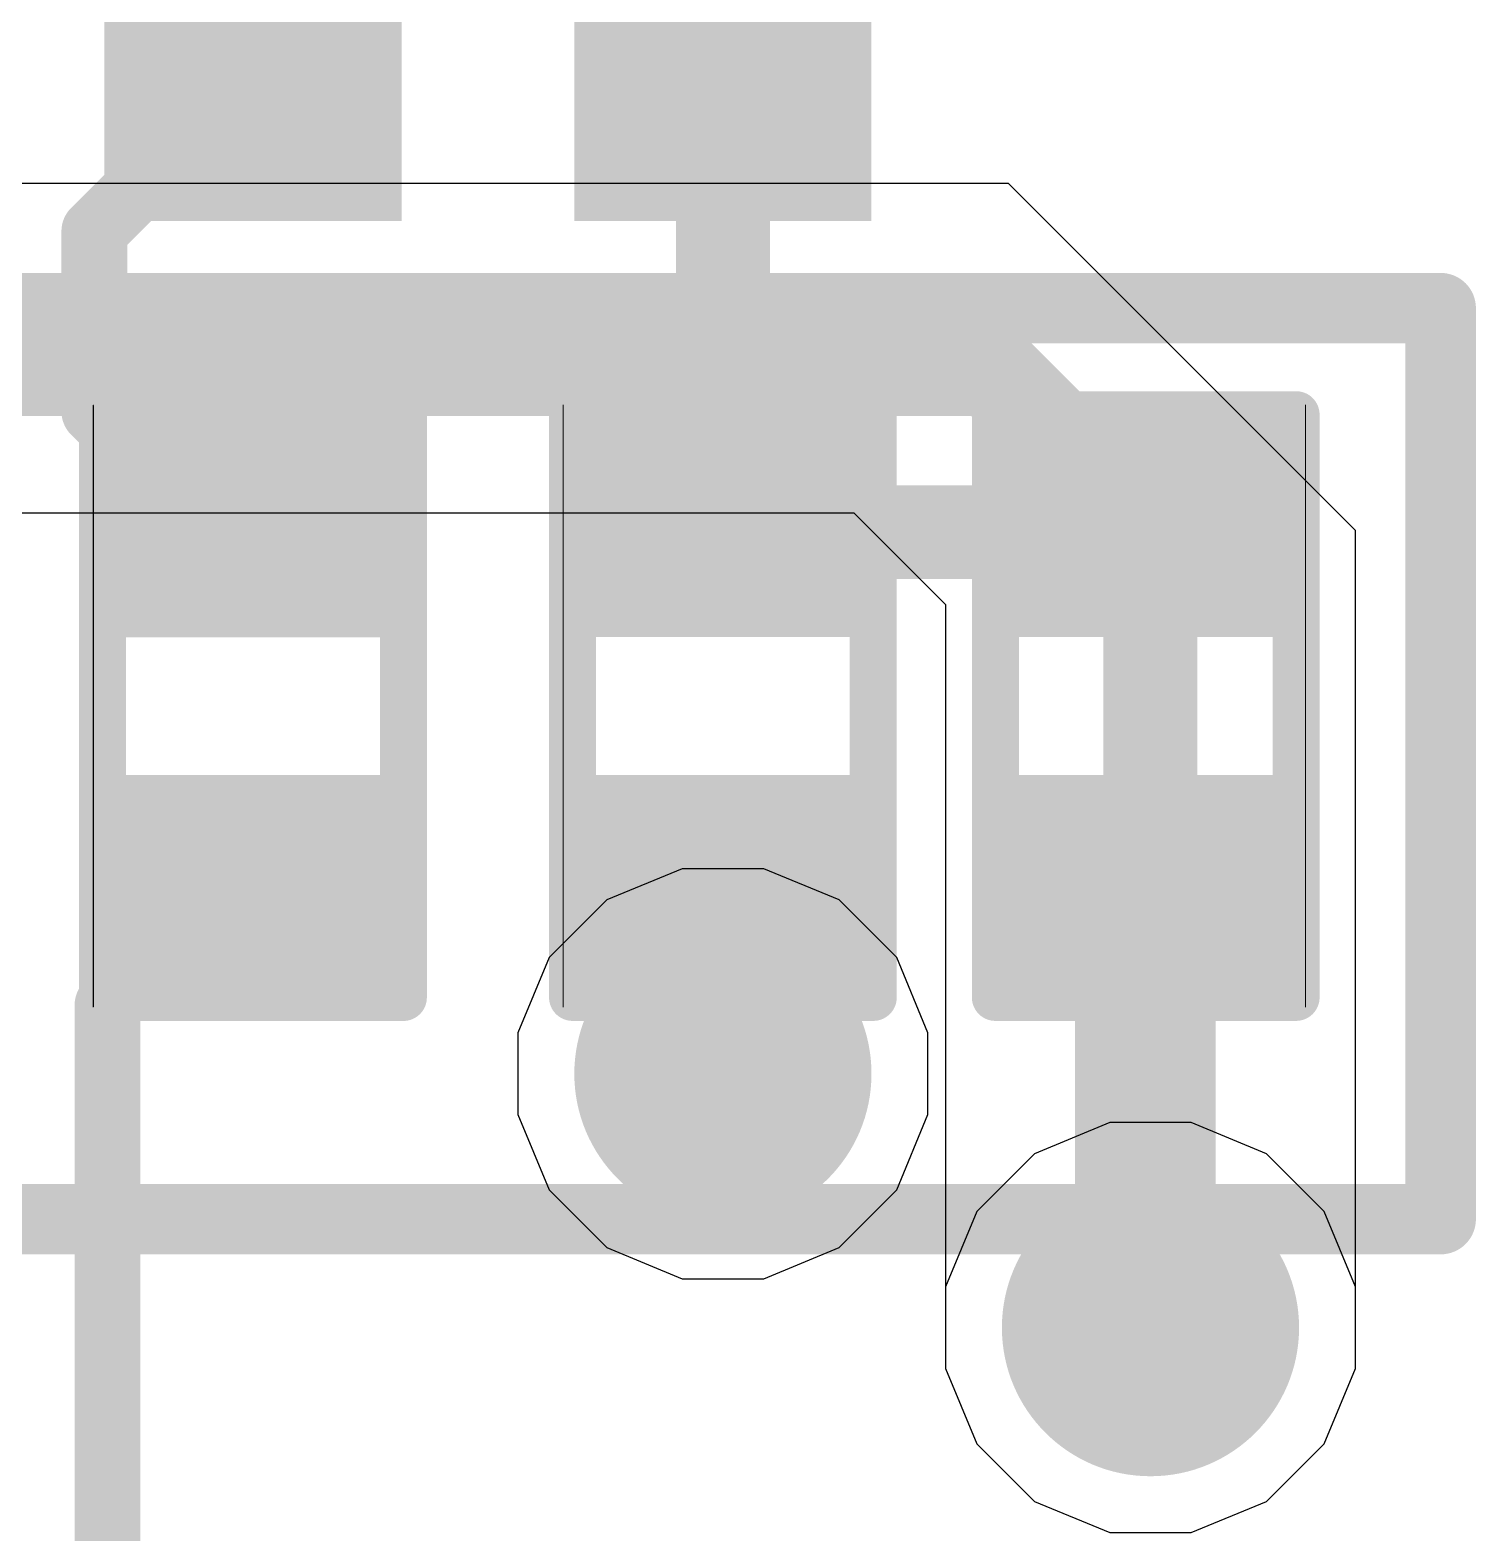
# Model space of a CAD drawing. Header units: inches. Extents: x -4 to 5258, y -4 to 5281.
# Drawn here: x 119.487 to 123.395, y 26.791 to 30.852 of the extents above; entities that cross this region are included whole.
import ezdxf

# ---------------------------------------------------------------- set-up
doc = ezdxf.new("R2010")
doc.units = ezdxf.units.IN
for name, color, linetype in [('Bottom Layer', 5, 'Continuous'), ('Bottom Solder', 6, 'Continuous'), ('Drill Drawing', 1, 'Continuous'), ('Layer 1', 16, 'Continuous'), ('Layer 2', 76, 'Continuous'), ('Top Layer', 1, 'Continuous'), ('Top Overlay', 2, 'Continuous'), ('Top Paste', 8, 'Continuous'), ('Top Solder', 216, 'Continuous'), ('Via Holes', 16, 'Continuous')]:
    doc.layers.add(name, color=color, linetype=linetype)

# ---------------------------------------------------------------- blocks, each defined once
blk = doc.blocks.new('SOIC_8_0_154___3_90___W______25')
at = {"layer": 'Top Layer'}
for points in [[(1.92499996, 1.6050006), (1.92499996, 2.2049994), (3.474999399999999, 2.2049994), (3.474999399999999, 1.6050006)], [(1.92499996, 0.3350031399999998), (1.92499996, 0.9350019399999998), (3.474999399999999, 0.9350019400000001), (3.474999399999999, 0.3350031400000001)]]:
    blk.add_hatch(color=1, dxfattribs=at).paths.add_polyline_path(points)
at = {"layer": 'Top Paste'}
for points in [[(1.92499996, 1.6050006), (1.92499996, 2.2049994), (3.474999399999999, 2.2049994), (3.474999399999999, 1.6050006)], [(1.92499996, 0.3350031399999998), (1.92499996, 0.9350019399999998), (3.474999399999999, 0.9350019400000001), (3.474999399999999, 0.3350031400000001)]]:
    blk.add_hatch(color=8, dxfattribs=at).paths.add_polyline_path(points)
at = {"layer": 'Top Solder'}
for points in [[(1.82339996, 1.5034006), (1.82339996, 2.3065994), (3.5765994, 2.3065994), (3.5765994, 1.5034006)], [(1.82339996, 0.2334031399999998), (1.82339996, 1.03660194), (3.5765994, 1.03660194), (3.5765994, 0.2334031400000001)]]:
    blk.add_hatch(color=216, dxfattribs=at).paths.add_polyline_path(points)
blk = doc.blocks.new('R___0402_83')
at = {"layer": 'Top Layer'}
for points in [[(-0.6985, -0.3175), (-0.6985, 0.3174999999999999), (-0.2413000000000001, 0.3175), (-0.2412999999999999, -0.3174999999999999)], [(0.2413025400000001, -0.3175), (0.2413025399999999, 0.3174999999999999), (0.6985025399999999, 0.3175), (0.6985025399999999, -0.3174999999999999)]]:
    blk.add_hatch(color=1, dxfattribs=at).paths.add_polyline_path(points)
at = {"layer": 'Top Paste'}
for points in [[(-0.6985, -0.3175), (-0.6985, 0.3174999999999999), (-0.2413000000000001, 0.3175), (-0.2412999999999999, -0.3174999999999999)], [(0.2413025400000001, -0.3175), (0.2413025399999999, 0.3174999999999999), (0.6985025399999999, 0.3175), (0.6985025399999999, -0.3174999999999999)]]:
    blk.add_hatch(color=8, dxfattribs=at).paths.add_polyline_path(points)
at = {"layer": 'Top Solder'}
for points in [[(-0.75350116, -0.3725011600000001), (-0.75350116, 0.3725011599999999), (-0.18629884, 0.3725011600000001), (-0.1862988399999999, -0.3725011599999999)], [(0.1863013800000001, -0.3725011600000001), (0.1863013799999999, 0.3725011599999999), (0.7535037, 0.3725011600000001), (0.7535037, -0.3725011599999999)]]:
    blk.add_hatch(color=216, dxfattribs=at).paths.add_polyline_path(points)
at = {"layer": 'Top Overlay'}
for points in [[(-0.78739746, -0.4064, 0.127, 0.127, 0), (-0.78740254, 0.40640254, 0.127, 0.127, 0)], [(0.7874, 0.4064, 0.127, 0.127, 0), (-0.78740254, 0.40640254, 0.127, 0.127, 0)], [(0.7874, -0.4064, 0.127, 0.127, 0), (0.7874, 0.4064, 0.127, 0.127, 0)], [(0.7874, -0.4064, 0.127, 0.127, 0), (-0.78739746, -0.4064, 0.127, 0.127, 0)], [(0.8128, -0.4318, 0.0032258, 0.0032258, 0), (-0.8127974599999999, -0.4318, 0.0032258, 0.0032258, 0)]]:
    blk.add_lwpolyline(points, format="xyseb", dxfattribs=at)
for points in [[(-0.8191525399999998, 0.40640254, 0.0635, 0.0635, 1), (-0.75565254, 0.40640254, 0.0635, 0.0635, 1)], [(-0.8191525399999998, 0.40640254, 0.0635, 0.0635, 1), (-0.75565254, 0.40640254, 0.0635, 0.0635, 1)], [(0.7556499999999999, 0.4064, 0.0635, 0.0635, 1), (0.8191499999999999, 0.4064, 0.0635, 0.0635, 1)], [(0.7556499999999999, 0.4064, 0.0635, 0.0635, 1), (0.8191499999999999, 0.4064, 0.0635, 0.0635, 1)], [(-0.8191474599999999, -0.4064, 0.0635, 0.0635, 1), (-0.7556474599999999, -0.4064, 0.0635, 0.0635, 1)], [(-0.8191474599999999, -0.4064, 0.0635, 0.0635, 1), (-0.7556474599999999, -0.4064, 0.0635, 0.0635, 1)], [(0.7556499999999999, -0.4064, 0.0635, 0.0635, 1), (0.8191499999999999, -0.4064, 0.0635, 0.0635, 1)], [(0.7556499999999999, -0.4064, 0.0635, 0.0635, 1), (0.8191499999999999, -0.4064, 0.0635, 0.0635, 1)], [(-0.8136026399999999, -0.4318, 0.0016129, 0.0016129, 1), (-0.81199228, -0.4318, 0.0016129, 0.0016129, 1)], [(0.8119948199999999, -0.4318, 0.0016129, 0.0016129, 1), (0.81360518, -0.4318, 0.0016129, 0.0016129, 1)]]:
    blk.add_lwpolyline(points, format="xyseb", close=True, dxfattribs=at)
blk = doc.blocks.new('R___0402_85')
at = {"layer": 'Top Layer'}
for points in [[(-0.6985, -0.3175), (-0.6985, 0.3175), (-0.2412999999999999, 0.3175), (-0.2413, -0.3175)], [(0.24130254, -0.31750254), (0.24130254, 0.31749746), (0.6985025399999999, 0.31749746), (0.6985025399999999, -0.31750254)]]:
    blk.add_hatch(color=1, dxfattribs=at).paths.add_polyline_path(points)
at = {"layer": 'Top Paste'}
for points in [[(-0.6985, -0.3175), (-0.6985, 0.3175), (-0.2412999999999999, 0.3175), (-0.2413, -0.3175)], [(0.24130254, -0.31750254), (0.24130254, 0.31749746), (0.6985025399999999, 0.31749746), (0.6985025399999999, -0.31750254)]]:
    blk.add_hatch(color=8, dxfattribs=at).paths.add_polyline_path(points)
at = {"layer": 'Top Solder'}
for points in [[(-0.75350116, -0.37250116), (-0.75350116, 0.37250116), (-0.1862988399999999, 0.37250116), (-0.18629884, -0.37250116)], [(0.18630138, -0.3725037), (0.18630138, 0.3724986199999999), (0.7535037, 0.3724986199999999), (0.7535037, -0.3725037)]]:
    blk.add_hatch(color=216, dxfattribs=at).paths.add_polyline_path(points)
at = {"layer": 'Top Overlay'}
for points in [[(-0.7874, 0.4064, 0.127, 0.127, 0), (0.7874, 0.4064, 0.127, 0.127, 0)], [(-0.7874, 0.4064, 0.127, 0.127, 0), (-0.7874, -0.4064, 0.127, 0.127, 0)], [(0.7874, 0.4064, 0.127, 0.127, 0), (0.7874, -0.4064, 0.127, 0.127, 0)], [(-0.7874, -0.4064, 0.127, 0.127, 0), (0.7874, -0.4064, 0.127, 0.127, 0)], [(-0.8128, -0.4318, 0.0032258, 0.0032258, 0), (0.8128, -0.4318, 0.0032258, 0.0032258, 0)]]:
    blk.add_lwpolyline(points, format="xyseb", dxfattribs=at)
for points in [[(-0.8191499999999999, 0.4064, 0.0635, 0.0635, 1), (-0.7556499999999999, 0.4064, 0.0635, 0.0635, 1)], [(-0.8191499999999999, 0.4064, 0.0635, 0.0635, 1), (-0.7556499999999999, 0.4064, 0.0635, 0.0635, 1)], [(0.7556499999999999, 0.4064, 0.0635, 0.0635, 1), (0.8191499999999999, 0.4064, 0.0635, 0.0635, 1)], [(0.7556499999999999, 0.4064, 0.0635, 0.0635, 1), (0.8191499999999999, 0.4064, 0.0635, 0.0635, 1)], [(-0.8191499999999999, -0.4064, 0.0635, 0.0635, 1), (-0.7556499999999999, -0.4064, 0.0635, 0.0635, 1)], [(-0.8191499999999999, -0.4064, 0.0635, 0.0635, 1), (-0.7556499999999999, -0.4064, 0.0635, 0.0635, 1)], [(0.7556499999999999, -0.4064, 0.0635, 0.0635, 1), (0.8191499999999999, -0.4064, 0.0635, 0.0635, 1)], [(0.7556499999999999, -0.4064, 0.0635, 0.0635, 1), (0.8191499999999999, -0.4064, 0.0635, 0.0635, 1)], [(-0.81360518, -0.4318, 0.0016129, 0.0016129, 1), (-0.8119948199999999, -0.4318, 0.0016129, 0.0016129, 1)], [(0.8119948199999999, -0.4318, 0.0016129, 0.0016129, 1), (0.81360518, -0.4318, 0.0016129, 0.0016129, 1)]]:
    blk.add_lwpolyline(points, format="xyseb", close=True, dxfattribs=at)
blk = doc.blocks.new('R___0402_86')
at = {"layer": 'Top Layer'}
for points in [[(-0.6985025399999999, -0.31749746), (-0.6985025399999999, 0.3175025399999999), (-0.2413025400000001, 0.3175025400000001), (-0.2413025399999999, -0.31749746)], [(0.2413000000000001, -0.3175), (0.2412999999999999, 0.3174999999999999), (0.6985, 0.3175), (0.6985, -0.3174999999999999)]]:
    blk.add_hatch(color=1, dxfattribs=at).paths.add_polyline_path(points)
at = {"layer": 'Top Paste'}
for points in [[(-0.6985025399999999, -0.31749746), (-0.6985025399999999, 0.3175025399999999), (-0.2413025400000001, 0.3175025400000001), (-0.2413025399999999, -0.31749746)], [(0.2413000000000001, -0.3175), (0.2412999999999999, 0.3174999999999999), (0.6985, 0.3175), (0.6985, -0.3174999999999999)]]:
    blk.add_hatch(color=8, dxfattribs=at).paths.add_polyline_path(points)
at = {"layer": 'Top Solder'}
for points in [[(-0.7535037, -0.3724986200000001), (-0.7535037, 0.3725036999999999), (-0.1863013800000001, 0.3725037), (-0.1863013799999999, -0.3724986199999999)], [(0.18629884, -0.3725011600000001), (0.1862988399999999, 0.3725011599999999), (0.75350116, 0.3725011600000001), (0.75350116, -0.3725011599999999)]]:
    blk.add_hatch(color=216, dxfattribs=at).paths.add_polyline_path(points)
at = {"layer": 'Top Overlay'}
for points in [[(0.7874, 0.4064, 0.127, 0.127, 0), (-0.7874, 0.4064, 0.127, 0.127, 0)], [(-0.7874, -0.4064, 0.127, 0.127, 0), (-0.7874, 0.4064, 0.127, 0.127, 0)], [(0.7874, -0.4064, 0.127, 0.127, 0), (0.7874, 0.4064, 0.127, 0.127, 0)], [(0.7874, -0.4064, 0.127, 0.127, 0), (-0.7874, -0.4064, 0.127, 0.127, 0)], [(0.8128, -0.4318, 0.0032258, 0.0032258, 0), (-0.8128, -0.4318, 0.0032258, 0.0032258, 0)]]:
    blk.add_lwpolyline(points, format="xyseb", dxfattribs=at)
for points in [[(-0.8191499999999999, 0.4064, 0.0635, 0.0635, 1), (-0.7556499999999999, 0.4064, 0.0635, 0.0635, 1)], [(-0.8191499999999999, 0.4064, 0.0635, 0.0635, 1), (-0.7556499999999999, 0.4064, 0.0635, 0.0635, 1)], [(0.7556499999999999, 0.4064, 0.0635, 0.0635, 1), (0.8191499999999999, 0.4064, 0.0635, 0.0635, 1)], [(0.7556499999999999, 0.4064, 0.0635, 0.0635, 1), (0.8191499999999999, 0.4064, 0.0635, 0.0635, 1)], [(-0.8191499999999999, -0.4064, 0.0635, 0.0635, 1), (-0.7556499999999999, -0.4064, 0.0635, 0.0635, 1)], [(-0.8191499999999999, -0.4064, 0.0635, 0.0635, 1), (-0.7556499999999999, -0.4064, 0.0635, 0.0635, 1)], [(0.7556499999999999, -0.4064, 0.0635, 0.0635, 1), (0.8191499999999999, -0.4064, 0.0635, 0.0635, 1)], [(0.7556499999999999, -0.4064, 0.0635, 0.0635, 1), (0.8191499999999999, -0.4064, 0.0635, 0.0635, 1)], [(-0.81360518, -0.4318, 0.0016129, 0.0016129, 1), (-0.8119948199999999, -0.4318, 0.0016129, 0.0016129, 1)], [(0.8119948199999999, -0.4318, 0.0016129, 0.0016129, 1), (0.81360518, -0.4318, 0.0016129, 0.0016129, 1)]]:
    blk.add_lwpolyline(points, format="xyseb", close=True, dxfattribs=at)

msp = doc.modelspace()

# ---------------------------------------------------------------- hatches: boundary and pattern name
at = {"layer": 'Bottom Layer'}
h = msp.add_hatch(color=5, dxfattribs=at)
edge = h.paths.add_edge_path()
edge.add_arc((121.35991984, 28.0317448), 0.2999994, 0, 360)
h = msp.add_hatch(color=5, dxfattribs=at)
edge = h.paths.add_edge_path()
edge.add_arc((122.51557158, 27.34554094), 0.2999994, 0, 360)
at = {"layer": 'Bottom Solder'}
h = msp.add_hatch(color=6, dxfattribs=at)
edge = h.paths.add_edge_path()
edge.add_arc((121.35991984, 28.0317448), 0.4015993999999999, 0, 360)
h = msp.add_hatch(color=6, dxfattribs=at)
edge = h.paths.add_edge_path()
edge.add_arc((122.51557158, 27.34554094), 0.4015993999999999, 0, 360)
at = {"layer": 'Layer 1'}
h = msp.add_hatch(color=16, dxfattribs=at)
edge = h.paths.add_edge_path()
edge.add_arc((121.35991984, 28.0317448), 0.2999994, 0, 360)
h = msp.add_hatch(color=16, dxfattribs=at)
edge = h.paths.add_edge_path()
edge.add_arc((122.51557158, 27.34554094), 0.2999994, 0, 360)
at = {"layer": 'Layer 2'}
h = msp.add_hatch(color=76, dxfattribs=at)
edge = h.paths.add_edge_path()
edge.add_arc((121.35991984, 28.0317448), 0.2999994, 0, 360)
h = msp.add_hatch(color=76, dxfattribs=at)
edge = h.paths.add_edge_path()
edge.add_arc((122.51557158, 27.34554094), 0.2999994, 0, 360)
at = {"layer": 'Top Layer'}
msp.add_hatch(color=1, dxfattribs=at).paths.add_polyline_path([(121.66062536, 28.55659262), (121.05850312, 28.55659262), (121.05850312, 28.03174734), (121.66062536, 28.03174734)])
h = msp.add_hatch(color=1, dxfattribs=at)
edge = h.paths.add_edge_path()
edge.add_arc((121.35991984, 28.0317448), 0.2999994, 0, 360)
h = msp.add_hatch(color=1, dxfattribs=at)
edge = h.paths.add_edge_path()
edge.add_arc((122.51557158, 27.34554094), 0.2999994, 0, 360)
at = {"layer": 'Top Solder'}
h = msp.add_hatch(color=216, dxfattribs=at)
edge = h.paths.add_edge_path()
edge.add_arc((121.35991984, 28.0317448), 0.4015993999999999, 0, 360)
h = msp.add_hatch(color=216, dxfattribs=at)
edge = h.paths.add_edge_path()
edge.add_arc((122.51557158, 27.34554094), 0.4015993999999999, 0, 360)
at = {"layer": 'Via Holes'}
h = msp.add_hatch(color=7, dxfattribs=at)
edge = h.paths.add_edge_path()
edge.add_arc((121.35991984, 28.0317448), 0.1499997, 0, 360)
h = msp.add_hatch(color=7, dxfattribs=at)
edge = h.paths.add_edge_path()
edge.add_arc((122.51557158, 27.34554094), 0.1499997, 0, 360)

# ---------------------------------------------------------------- linework, layer by layer
at = {"layer": 'Bottom Layer'}
for p, q in [((121.24972194, 28.5857442), (121.04610538, 28.5014035)), ((121.47011774, 28.5857442), (121.24972194, 28.5857442)), ((121.6737343, 28.5014035), (121.47011774, 28.5857442)), ((121.04610538, 28.5014035), (120.89026114, 28.34555926)), ((121.82957854, 28.34555926), (121.6737343, 28.5014035)), ((120.89026114, 28.34555926), (120.80592044, 28.1419427)), ((121.91391924, 28.1419427), (121.82957854, 28.34555926)), ((120.80592044, 28.1419427), (120.80592044, 27.9215469)), ((121.91391924, 27.9215469), (121.91391924, 28.1419427)), ((120.80592044, 27.9215469), (120.89026114, 27.71793034)), ((121.82957854, 27.71793034), (121.91391924, 27.9215469)), ((122.40537368, 27.89954034), (122.20175712, 27.81519964)), ((122.62576948, 27.89954034), (122.40537368, 27.89954034)), ((122.82938604, 27.81519964), (122.62576948, 27.89954034)), ((122.20175712, 27.81519964), (122.04591288, 27.6593554)), ((122.98523028, 27.6593554), (122.82938604, 27.81519964)), ((120.89026114, 27.71793034), (121.04610538, 27.5620861)), ((121.6737343, 27.5620861), (121.82957854, 27.71793034)), ((122.04591288, 27.6593554), (121.96157218, 27.45573884)), ((123.06957098, 27.45573884), (122.98523028, 27.6593554)), ((121.04610538, 27.5620861), (121.24972194, 27.4777454)), ((121.47011774, 27.4777454), (121.6737343, 27.5620861)), ((121.24972194, 27.4777454), (121.47011774, 27.4777454)), ((121.96157218, 27.45573884), (121.96157218, 27.23534304)), ((123.06957098, 27.23534304), (123.06957098, 27.45573884)), ((121.96157218, 27.23534304), (122.04591288, 27.03172648)), ((122.98523028, 27.03172648), (123.06957098, 27.23534304)), ((122.04591288, 27.03172648), (122.20175712, 26.87588224)), ((122.82938604, 26.87588224), (122.98523028, 27.03172648)), ((122.20175712, 26.87588224), (122.40537368, 26.79154154)), ((122.62576948, 26.79154154), (122.82938604, 26.87588224)), ((122.40537368, 26.79154154), (122.62576948, 26.79154154))]:
    msp.add_line(p, q, dxfattribs=at)
at = {"layer": 'Drill Drawing'}
for points in [[(121.23291984, 28.1587448, 0.0508, 0.0508, 0), (121.23291984, 28.2857448, 0.0508, 0.0508, 0)], [(121.23291984, 28.2857448, 0.0508, 0.0508, 0), (121.48691984, 28.2857448, 0.0508, 0.0508, 0)], [(121.48691984, 28.1587448, 0.0508, 0.0508, 0), (121.48691984, 28.2857448, 0.0508, 0.0508, 0)], [(121.28371984, 28.10794479999999, 0.0508, 0.0508, 0), (121.28371984, 28.1841448, 0.0508, 0.0508, 0)], [(121.28371984, 28.1841448, 0.0508, 0.0508, 0), (121.43611984, 28.1841448, 0.0508, 0.0508, 0)], [(121.43611984, 28.10794479999999, 0.0508, 0.0508, 0), (121.43611984, 28.1841448, 0.0508, 0.0508, 0)], [(121.10591984, 27.9047448, 0.0508, 0.0508, 0), (121.10591984, 28.1587448, 0.0508, 0.0508, 0)], [(121.10591984, 28.1587448, 0.0508, 0.0508, 0), (121.23291984, 28.1587448, 0.0508, 0.0508, 0)], [(121.48691984, 28.1587448, 0.0508, 0.0508, 0), (121.61391984, 28.1587448, 0.0508, 0.0508, 0)], [(121.61391984, 27.9047448, 0.0508, 0.0508, 0), (121.61391984, 28.1587448, 0.0508, 0.0508, 0)], [(121.20751984, 27.95554479999999, 0.0508, 0.0508, 0), (121.20751984, 28.10794479999999, 0.0508, 0.0508, 0)], [(121.20751984, 28.10794479999999, 0.0508, 0.0508, 0), (121.28371984, 28.10794479999999, 0.0508, 0.0508, 0)], [(121.43611984, 28.10794479999999, 0.0508, 0.0508, 0), (121.51231984, 28.10794479999999, 0.0508, 0.0508, 0)], [(121.51231984, 27.95554479999999, 0.0508, 0.0508, 0), (121.51231984, 28.10794479999999, 0.0508, 0.0508, 0)], [(121.20751984, 27.95554479999999, 0.0508, 0.0508, 0), (121.28371984, 27.95554479999999, 0.0508, 0.0508, 0)], [(121.28371984, 27.8793448, 0.0508, 0.0508, 0), (121.28371984, 27.95554479999999, 0.0508, 0.0508, 0)], [(121.43611984, 27.95554479999999, 0.0508, 0.0508, 0), (121.51231984, 27.95554479999999, 0.0508, 0.0508, 0)], [(121.43611984, 27.8793448, 0.0508, 0.0508, 0), (121.43611984, 27.95554479999999, 0.0508, 0.0508, 0)], [(121.10591984, 27.9047448, 0.0508, 0.0508, 0), (121.23291984, 27.9047448, 0.0508, 0.0508, 0)], [(121.23291984, 27.7777448, 0.0508, 0.0508, 0), (121.23291984, 27.9047448, 0.0508, 0.0508, 0)], [(121.28371984, 27.8793448, 0.0508, 0.0508, 0), (121.43611984, 27.8793448, 0.0508, 0.0508, 0)], [(121.48691984, 27.9047448, 0.0508, 0.0508, 0), (121.61391984, 27.9047448, 0.0508, 0.0508, 0)], [(121.48691984, 27.7777448, 0.0508, 0.0508, 0), (121.48691984, 27.9047448, 0.0508, 0.0508, 0)], [(121.23291984, 27.7777448, 0.0508, 0.0508, 0), (121.48691984, 27.7777448, 0.0508, 0.0508, 0)], [(122.38857158, 27.47254094, 0.0508, 0.0508, 0), (122.38857158, 27.59954094, 0.0508, 0.0508, 0)], [(122.38857158, 27.59954094, 0.0508, 0.0508, 0), (122.64257158, 27.59954094, 0.0508, 0.0508, 0)], [(122.64257158, 27.47254094, 0.0508, 0.0508, 0), (122.64257158, 27.59954094, 0.0508, 0.0508, 0)], [(122.26157158, 27.21854094, 0.0508, 0.0508, 0), (122.26157158, 27.47254094, 0.0508, 0.0508, 0)], [(122.26157158, 27.47254094, 0.0508, 0.0508, 0), (122.38857158, 27.47254094, 0.0508, 0.0508, 0)], [(122.43937158, 27.42174094, 0.0508, 0.0508, 0), (122.43937158, 27.49794094, 0.0508, 0.0508, 0)], [(122.43937158, 27.49794094, 0.0508, 0.0508, 0), (122.59177158, 27.49794094, 0.0508, 0.0508, 0)], [(122.59177158, 27.42174094, 0.0508, 0.0508, 0), (122.59177158, 27.49794094, 0.0508, 0.0508, 0)], [(122.64257158, 27.47254094, 0.0508, 0.0508, 0), (122.76957158, 27.47254094, 0.0508, 0.0508, 0)], [(122.76957158, 27.21854094, 0.0508, 0.0508, 0), (122.76957158, 27.47254094, 0.0508, 0.0508, 0)], [(122.36317158, 27.26934094, 0.0508, 0.0508, 0), (122.36317158, 27.42174094, 0.0508, 0.0508, 0)], [(122.36317158, 27.42174094, 0.0508, 0.0508, 0), (122.43937158, 27.42174094, 0.0508, 0.0508, 0)], [(122.59177158, 27.42174094, 0.0508, 0.0508, 0), (122.66797158, 27.42174094, 0.0508, 0.0508, 0)], [(122.66797158, 27.26934094, 0.0508, 0.0508, 0), (122.66797158, 27.42174094, 0.0508, 0.0508, 0)], [(122.36317158, 27.26934094, 0.0508, 0.0508, 0), (122.43937158, 27.26934094, 0.0508, 0.0508, 0)], [(122.43937158, 27.19314094, 0.0508, 0.0508, 0), (122.43937158, 27.26934094, 0.0508, 0.0508, 0)], [(122.59177158, 27.26934094, 0.0508, 0.0508, 0), (122.66797158, 27.26934094, 0.0508, 0.0508, 0)], [(122.59177158, 27.19314094, 0.0508, 0.0508, 0), (122.59177158, 27.26934094, 0.0508, 0.0508, 0)], [(122.26157158, 27.21854094, 0.0508, 0.0508, 0), (122.38857158, 27.21854094, 0.0508, 0.0508, 0)], [(122.38857158, 27.09154094, 0.0508, 0.0508, 0), (122.38857158, 27.21854094, 0.0508, 0.0508, 0)], [(122.43937158, 27.19314094, 0.0508, 0.0508, 0), (122.59177158, 27.19314094, 0.0508, 0.0508, 0)], [(122.64257158, 27.21854094, 0.0508, 0.0508, 0), (122.76957158, 27.21854094, 0.0508, 0.0508, 0)], [(122.64257158, 27.09154094, 0.0508, 0.0508, 0), (122.64257158, 27.21854094, 0.0508, 0.0508, 0)], [(122.38857158, 27.09154094, 0.0508, 0.0508, 0), (122.64257158, 27.09154094, 0.0508, 0.0508, 0)]]:
    msp.add_lwpolyline(points, format="xyseb", dxfattribs=at)
for points in [[(121.22021984, 28.2857448, 0.0254, 0.0254, 1), (121.24561984, 28.2857448, 0.0254, 0.0254, 1)], [(121.22021984, 28.2857448, 0.0254, 0.0254, 1), (121.24561984, 28.2857448, 0.0254, 0.0254, 1)], [(121.47421984, 28.2857448, 0.0254, 0.0254, 1), (121.49961984, 28.2857448, 0.0254, 0.0254, 1)], [(121.47421984, 28.2857448, 0.0254, 0.0254, 1), (121.49961984, 28.2857448, 0.0254, 0.0254, 1)], [(121.27101984, 28.1841448, 0.0254, 0.0254, 1), (121.29641984, 28.1841448, 0.0254, 0.0254, 1)], [(121.27101984, 28.1841448, 0.0254, 0.0254, 1), (121.29641984, 28.1841448, 0.0254, 0.0254, 1)], [(121.42341984, 28.1841448, 0.0254, 0.0254, 1), (121.44881984, 28.1841448, 0.0254, 0.0254, 1)], [(121.42341984, 28.1841448, 0.0254, 0.0254, 1), (121.44881984, 28.1841448, 0.0254, 0.0254, 1)], [(121.09321984, 28.1587448, 0.0254, 0.0254, 1), (121.11861984, 28.1587448, 0.0254, 0.0254, 1)], [(121.09321984, 28.1587448, 0.0254, 0.0254, 1), (121.11861984, 28.1587448, 0.0254, 0.0254, 1)], [(121.22021984, 28.1587448, 0.0254, 0.0254, 1), (121.24561984, 28.1587448, 0.0254, 0.0254, 1)], [(121.22021984, 28.1587448, 0.0254, 0.0254, 1), (121.24561984, 28.1587448, 0.0254, 0.0254, 1)], [(121.47421984, 28.1587448, 0.0254, 0.0254, 1), (121.49961984, 28.1587448, 0.0254, 0.0254, 1)], [(121.47421984, 28.1587448, 0.0254, 0.0254, 1), (121.49961984, 28.1587448, 0.0254, 0.0254, 1)], [(121.60121984, 28.1587448, 0.0254, 0.0254, 1), (121.62661984, 28.1587448, 0.0254, 0.0254, 1)], [(121.60121984, 28.1587448, 0.0254, 0.0254, 1), (121.62661984, 28.1587448, 0.0254, 0.0254, 1)], [(121.19481984, 28.10794479999999, 0.0254, 0.0254, 1), (121.22021984, 28.10794479999999, 0.0254, 0.0254, 1)], [(121.19481984, 28.10794479999999, 0.0254, 0.0254, 1), (121.22021984, 28.10794479999999, 0.0254, 0.0254, 1)], [(121.27101984, 28.10794479999999, 0.0254, 0.0254, 1), (121.29641984, 28.10794479999999, 0.0254, 0.0254, 1)], [(121.27101984, 28.10794479999999, 0.0254, 0.0254, 1), (121.29641984, 28.10794479999999, 0.0254, 0.0254, 1)], [(121.42341984, 28.10794479999999, 0.0254, 0.0254, 1), (121.44881984, 28.10794479999999, 0.0254, 0.0254, 1)], [(121.42341984, 28.10794479999999, 0.0254, 0.0254, 1), (121.44881984, 28.10794479999999, 0.0254, 0.0254, 1)], [(121.49961984, 28.10794479999999, 0.0254, 0.0254, 1), (121.52501984, 28.10794479999999, 0.0254, 0.0254, 1)], [(121.49961984, 28.10794479999999, 0.0254, 0.0254, 1), (121.52501984, 28.10794479999999, 0.0254, 0.0254, 1)], [(121.19481984, 27.95554479999999, 0.0254, 0.0254, 1), (121.22021984, 27.95554479999999, 0.0254, 0.0254, 1)], [(121.19481984, 27.95554479999999, 0.0254, 0.0254, 1), (121.22021984, 27.95554479999999, 0.0254, 0.0254, 1)], [(121.27101984, 27.95554479999999, 0.0254, 0.0254, 1), (121.29641984, 27.95554479999999, 0.0254, 0.0254, 1)], [(121.27101984, 27.95554479999999, 0.0254, 0.0254, 1), (121.29641984, 27.95554479999999, 0.0254, 0.0254, 1)], [(121.42341984, 27.95554479999999, 0.0254, 0.0254, 1), (121.44881984, 27.95554479999999, 0.0254, 0.0254, 1)], [(121.42341984, 27.95554479999999, 0.0254, 0.0254, 1), (121.44881984, 27.95554479999999, 0.0254, 0.0254, 1)], [(121.49961984, 27.95554479999999, 0.0254, 0.0254, 1), (121.52501984, 27.95554479999999, 0.0254, 0.0254, 1)], [(121.49961984, 27.95554479999999, 0.0254, 0.0254, 1), (121.52501984, 27.95554479999999, 0.0254, 0.0254, 1)], [(121.09321984, 27.9047448, 0.0254, 0.0254, 1), (121.11861984, 27.9047448, 0.0254, 0.0254, 1)], [(121.09321984, 27.9047448, 0.0254, 0.0254, 1), (121.11861984, 27.9047448, 0.0254, 0.0254, 1)], [(121.22021984, 27.9047448, 0.0254, 0.0254, 1), (121.24561984, 27.9047448, 0.0254, 0.0254, 1)], [(121.22021984, 27.9047448, 0.0254, 0.0254, 1), (121.24561984, 27.9047448, 0.0254, 0.0254, 1)], [(121.27101984, 27.8793448, 0.0254, 0.0254, 1), (121.29641984, 27.8793448, 0.0254, 0.0254, 1)], [(121.27101984, 27.8793448, 0.0254, 0.0254, 1), (121.29641984, 27.8793448, 0.0254, 0.0254, 1)], [(121.42341984, 27.8793448, 0.0254, 0.0254, 1), (121.44881984, 27.8793448, 0.0254, 0.0254, 1)], [(121.42341984, 27.8793448, 0.0254, 0.0254, 1), (121.44881984, 27.8793448, 0.0254, 0.0254, 1)], [(121.47421984, 27.9047448, 0.0254, 0.0254, 1), (121.49961984, 27.9047448, 0.0254, 0.0254, 1)], [(121.47421984, 27.9047448, 0.0254, 0.0254, 1), (121.49961984, 27.9047448, 0.0254, 0.0254, 1)], [(121.60121984, 27.9047448, 0.0254, 0.0254, 1), (121.62661984, 27.9047448, 0.0254, 0.0254, 1)], [(121.60121984, 27.9047448, 0.0254, 0.0254, 1), (121.62661984, 27.9047448, 0.0254, 0.0254, 1)], [(121.22021984, 27.7777448, 0.0254, 0.0254, 1), (121.24561984, 27.7777448, 0.0254, 0.0254, 1)], [(121.22021984, 27.7777448, 0.0254, 0.0254, 1), (121.24561984, 27.7777448, 0.0254, 0.0254, 1)], [(121.47421984, 27.7777448, 0.0254, 0.0254, 1), (121.49961984, 27.7777448, 0.0254, 0.0254, 1)], [(121.47421984, 27.7777448, 0.0254, 0.0254, 1), (121.49961984, 27.7777448, 0.0254, 0.0254, 1)], [(122.37587158, 27.59954094, 0.0254, 0.0254, 1), (122.40127158, 27.59954094, 0.0254, 0.0254, 1)], [(122.37587158, 27.59954094, 0.0254, 0.0254, 1), (122.40127158, 27.59954094, 0.0254, 0.0254, 1)], [(122.62987158, 27.59954094, 0.0254, 0.0254, 1), (122.65527158, 27.59954094, 0.0254, 0.0254, 1)], [(122.62987158, 27.59954094, 0.0254, 0.0254, 1), (122.65527158, 27.59954094, 0.0254, 0.0254, 1)], [(122.24887158, 27.47254094, 0.0254, 0.0254, 1), (122.27427158, 27.47254094, 0.0254, 0.0254, 1)], [(122.24887158, 27.47254094, 0.0254, 0.0254, 1), (122.27427158, 27.47254094, 0.0254, 0.0254, 1)], [(122.37587158, 27.47254094, 0.0254, 0.0254, 1), (122.40127158, 27.47254094, 0.0254, 0.0254, 1)], [(122.37587158, 27.47254094, 0.0254, 0.0254, 1), (122.40127158, 27.47254094, 0.0254, 0.0254, 1)], [(122.42667158, 27.49794094, 0.0254, 0.0254, 1), (122.45207158, 27.49794094, 0.0254, 0.0254, 1)], [(122.42667158, 27.49794094, 0.0254, 0.0254, 1), (122.45207158, 27.49794094, 0.0254, 0.0254, 1)], [(122.57907158, 27.49794094, 0.0254, 0.0254, 1), (122.60447158, 27.49794094, 0.0254, 0.0254, 1)], [(122.57907158, 27.49794094, 0.0254, 0.0254, 1), (122.60447158, 27.49794094, 0.0254, 0.0254, 1)], [(122.62987158, 27.47254094, 0.0254, 0.0254, 1), (122.65527158, 27.47254094, 0.0254, 0.0254, 1)], [(122.62987158, 27.47254094, 0.0254, 0.0254, 1), (122.65527158, 27.47254094, 0.0254, 0.0254, 1)], [(122.75687158, 27.47254094, 0.0254, 0.0254, 1), (122.78227158, 27.47254094, 0.0254, 0.0254, 1)], [(122.75687158, 27.47254094, 0.0254, 0.0254, 1), (122.78227158, 27.47254094, 0.0254, 0.0254, 1)], [(122.35047158, 27.42174094, 0.0254, 0.0254, 1), (122.37587158, 27.42174094, 0.0254, 0.0254, 1)], [(122.35047158, 27.42174094, 0.0254, 0.0254, 1), (122.37587158, 27.42174094, 0.0254, 0.0254, 1)], [(122.42667158, 27.42174094, 0.0254, 0.0254, 1), (122.45207158, 27.42174094, 0.0254, 0.0254, 1)], [(122.42667158, 27.42174094, 0.0254, 0.0254, 1), (122.45207158, 27.42174094, 0.0254, 0.0254, 1)], [(122.57907158, 27.42174094, 0.0254, 0.0254, 1), (122.60447158, 27.42174094, 0.0254, 0.0254, 1)], [(122.57907158, 27.42174094, 0.0254, 0.0254, 1), (122.60447158, 27.42174094, 0.0254, 0.0254, 1)], [(122.65527158, 27.42174094, 0.0254, 0.0254, 1), (122.68067158, 27.42174094, 0.0254, 0.0254, 1)], [(122.65527158, 27.42174094, 0.0254, 0.0254, 1), (122.68067158, 27.42174094, 0.0254, 0.0254, 1)], [(122.35047158, 27.26934094, 0.0254, 0.0254, 1), (122.37587158, 27.26934094, 0.0254, 0.0254, 1)], [(122.35047158, 27.26934094, 0.0254, 0.0254, 1), (122.37587158, 27.26934094, 0.0254, 0.0254, 1)], [(122.42667158, 27.26934094, 0.0254, 0.0254, 1), (122.45207158, 27.26934094, 0.0254, 0.0254, 1)], [(122.42667158, 27.26934094, 0.0254, 0.0254, 1), (122.45207158, 27.26934094, 0.0254, 0.0254, 1)], [(122.57907158, 27.26934094, 0.0254, 0.0254, 1), (122.60447158, 27.26934094, 0.0254, 0.0254, 1)], [(122.57907158, 27.26934094, 0.0254, 0.0254, 1), (122.60447158, 27.26934094, 0.0254, 0.0254, 1)], [(122.65527158, 27.26934094, 0.0254, 0.0254, 1), (122.68067158, 27.26934094, 0.0254, 0.0254, 1)], [(122.65527158, 27.26934094, 0.0254, 0.0254, 1), (122.68067158, 27.26934094, 0.0254, 0.0254, 1)], [(122.24887158, 27.21854094, 0.0254, 0.0254, 1), (122.27427158, 27.21854094, 0.0254, 0.0254, 1)], [(122.24887158, 27.21854094, 0.0254, 0.0254, 1), (122.27427158, 27.21854094, 0.0254, 0.0254, 1)], [(122.37587158, 27.21854094, 0.0254, 0.0254, 1), (122.40127158, 27.21854094, 0.0254, 0.0254, 1)], [(122.37587158, 27.21854094, 0.0254, 0.0254, 1), (122.40127158, 27.21854094, 0.0254, 0.0254, 1)], [(122.42667158, 27.19314094, 0.0254, 0.0254, 1), (122.45207158, 27.19314094, 0.0254, 0.0254, 1)], [(122.42667158, 27.19314094, 0.0254, 0.0254, 1), (122.45207158, 27.19314094, 0.0254, 0.0254, 1)], [(122.57907158, 27.19314094, 0.0254, 0.0254, 1), (122.60447158, 27.19314094, 0.0254, 0.0254, 1)], [(122.57907158, 27.19314094, 0.0254, 0.0254, 1), (122.60447158, 27.19314094, 0.0254, 0.0254, 1)], [(122.62987158, 27.21854094, 0.0254, 0.0254, 1), (122.65527158, 27.21854094, 0.0254, 0.0254, 1)], [(122.62987158, 27.21854094, 0.0254, 0.0254, 1), (122.65527158, 27.21854094, 0.0254, 0.0254, 1)], [(122.75687158, 27.21854094, 0.0254, 0.0254, 1), (122.78227158, 27.21854094, 0.0254, 0.0254, 1)], [(122.75687158, 27.21854094, 0.0254, 0.0254, 1), (122.78227158, 27.21854094, 0.0254, 0.0254, 1)], [(122.37587158, 27.09154094, 0.0254, 0.0254, 1), (122.40127158, 27.09154094, 0.0254, 0.0254, 1)], [(122.37587158, 27.09154094, 0.0254, 0.0254, 1), (122.40127158, 27.09154094, 0.0254, 0.0254, 1)], [(122.62987158, 27.09154094, 0.0254, 0.0254, 1), (122.65527158, 27.09154094, 0.0254, 0.0254, 1)], [(122.62987158, 27.09154094, 0.0254, 0.0254, 1), (122.65527158, 27.09154094, 0.0254, 0.0254, 1)]]:
    msp.add_lwpolyline(points, format="xyseb", close=True, dxfattribs=at)
at = {"layer": 'Layer 1'}
for p, q in [((121.24972194, 28.5857442), (121.04610538, 28.5014035)), ((121.47011774, 28.5857442), (121.24972194, 28.5857442)), ((121.6737343, 28.5014035), (121.47011774, 28.5857442)), ((121.04610538, 28.5014035), (120.89026114, 28.34555926)), ((121.82957854, 28.34555926), (121.6737343, 28.5014035)), ((120.89026114, 28.34555926), (120.80592044, 28.1419427)), ((121.91391924, 28.1419427), (121.82957854, 28.34555926)), ((120.80592044, 28.1419427), (120.80592044, 27.9215469)), ((121.91391924, 27.9215469), (121.91391924, 28.1419427)), ((120.80592044, 27.9215469), (120.89026114, 27.71793034)), ((121.82957854, 27.71793034), (121.91391924, 27.9215469)), ((122.40537368, 27.89954034), (122.20175712, 27.81519964)), ((122.62576948, 27.89954034), (122.40537368, 27.89954034)), ((122.82938604, 27.81519964), (122.62576948, 27.89954034)), ((122.20175712, 27.81519964), (122.04591288, 27.6593554)), ((122.98523028, 27.6593554), (122.82938604, 27.81519964)), ((120.89026114, 27.71793034), (121.04610538, 27.5620861)), ((121.6737343, 27.5620861), (121.82957854, 27.71793034)), ((122.04591288, 27.6593554), (121.96157218, 27.45573884)), ((123.06957098, 27.45573884), (122.98523028, 27.6593554)), ((121.04610538, 27.5620861), (121.24972194, 27.4777454)), ((121.47011774, 27.4777454), (121.6737343, 27.5620861)), ((121.24972194, 27.4777454), (121.47011774, 27.4777454)), ((121.96157218, 27.45573884), (121.96157218, 27.23534304)), ((123.06957098, 27.23534304), (123.06957098, 27.45573884)), ((121.96157218, 27.23534304), (122.04591288, 27.03172648)), ((122.98523028, 27.03172648), (123.06957098, 27.23534304)), ((122.04591288, 27.03172648), (122.20175712, 26.87588224)), ((122.82938604, 26.87588224), (122.98523028, 27.03172648)), ((122.20175712, 26.87588224), (122.40537368, 26.79154154)), ((122.62576948, 26.79154154), (122.82938604, 26.87588224)), ((122.40537368, 26.79154154), (122.62576948, 26.79154154))]:
    msp.add_line(p, q, dxfattribs=at)
at = {"layer": 'Layer 2'}
for p, q in [((122.13158708, 30.43749563999999), (117.5499173, 30.43749563999999)), ((123.06957098, 29.49951174), (122.13158708, 30.43749563999999)), ((117.5499173, 29.54757108), (121.71406696, 29.54756854)), ((121.71406696, 29.54756854), (121.96181094, 29.2998271)), ((123.06957098, 27.45573884), (123.06957098, 29.49951174)), ((121.96181094, 29.2998271), (121.96181094, 27.45631542)), ((121.96181094, 27.45631542), (121.96157218, 27.45573884)), ((121.96157218, 27.45573884), (121.96157218, 27.23534304)), ((123.06957098, 27.23534304), (123.06957098, 27.45573884)), ((121.96157218, 27.23534304), (122.04591288, 27.03172648)), ((122.98523028, 27.03172648), (123.06957098, 27.23534304)), ((122.04591288, 27.03172648), (122.20175712, 26.87588224)), ((122.82938604, 26.87588224), (122.98523028, 27.03172648)), ((122.20175712, 26.87588224), (122.40537368, 26.79154154)), ((122.62576948, 26.79154154), (122.82938604, 26.87588224)), ((122.40537368, 26.79154154), (122.62576948, 26.79154154))]:
    msp.add_line(p, q, dxfattribs=at)
for points in [[(52.76774054000001, 29.93603614, 0.254, 0.254, 0), (122.08367252, 29.93603614, 0.254, 0.254, 0)], [(122.08367252, 29.93603614, 0.254, 0.254, 0), (122.51557158, 29.50413708, 0.254, 0.254, 0)], [(122.51557158, 27.34554094, 0.254, 0.254, 0), (122.51557158, 29.50413708, 0.254, 0.254, 0)]]:
    msp.add_lwpolyline(points, format="xyseb", dxfattribs=at)
for points in [[(122.02017252, 29.93603614, 0.127, 0.127, 1), (122.14717252, 29.93603614, 0.127, 0.127, 1)], [(122.02017252, 29.93603614, 0.127, 0.127, 1), (122.14717252, 29.93603614, 0.127, 0.127, 1)], [(122.45207158, 29.50413708, 0.127, 0.127, 1), (122.57907158, 29.50413708, 0.127, 0.127, 1)], [(122.45207158, 29.50413708, 0.127, 0.127, 1), (122.57907158, 29.50413708, 0.127, 0.127, 1)], [(122.45207158, 27.34554094, 0.127, 0.127, 1), (122.57907158, 27.34554094, 0.127, 0.127, 1)]]:
    msp.add_lwpolyline(points, format="xyseb", close=True, dxfattribs=at)
at = {"layer": 'Top Layer'}
for points in [[(121.35991984, 29.49532074, 0.254, 0.254, 0), (121.35991984, 31.21249536, 0.254, 0.254, 0)], [(120.08991984, 30.73749758, 0.1778, 0.1778, 0), (120.08991984, 31.2124979, 0.1778, 0.1778, 0)], [(119.66099766, 30.3085754, 0.1778, 0.1778, 0), (120.08991984, 30.73749758, 0.1778, 0.1778, 0)], [(119.66099766, 29.82169804, 0.1778, 0.1778, 0), (119.66099766, 30.3085754, 0.1778, 0.1778, 0)], [(119.66099766, 29.82169804, 0.1778, 0.1778, 0), (119.8478426, 29.6348531, 0.1778, 0.1778, 0)], [(119.8478426, 29.6348531, 0.1778, 0.1778, 0), (119.95021984, 29.6348531, 0.1778, 0.1778, 0)], [(119.95021984, 29.6348531, 0.1778, 0.1778, 0), (120.08991984, 29.4951531, 0.1778, 0.1778, 0)], [(121.35991984, 29.49532074, 0.254, 0.254, 0), (121.35992238, 29.4953182, 0.254, 0.254, 0)], [(121.35992238, 29.4953182, 0.254, 0.254, 0), (122.50275728, 29.4953182, 0.254, 0.254, 0)], [(121.35991984, 28.0317448, 0.3809999999999999, 0.3809999999999999, 0), (121.35991984, 28.55551566, 0.3809999999999999, 0.3809999999999999, 0)], [(122.50167778, 28.29309302, 0.3809999999999999, 0.3809999999999999, 0), (122.50167778, 28.5544387, 0.3809999999999999, 0.3809999999999999, 0)], [(119.86131984, 28.41565056, 0.1778, 0.1778, 0), (120.00101984, 28.55535056, 0.1778, 0.1778, 0)], [(120.00101984, 28.55535056, 0.1778, 0.1778, 0), (120.08991984, 28.55535056, 0.1778, 0.1778, 0)], [(121.35991984, 28.55551566, 0.2032, 0.2032, 0), (121.3609968, 28.55659262, 0.2032, 0.2032, 0)], [(122.50167778, 28.5544387, 0.2032, 0.2032, 0), (122.50275474, 28.55551566, 0.2032, 0.2032, 0)], [(119.86131984, 28.38188888, 0.1778, 0.1778, 0), (119.86131984, 28.41565056, 0.1778, 0.1778, 0)], [(122.50132218, 28.29309302, 0.3809999999999999, 0.3809999999999999, 0), (122.50167778, 28.29309302, 0.3809999999999999, 0.3809999999999999, 0)], [(122.50167778, 27.35943474, 0.3809999999999999, 0.3809999999999999, 0), (122.50167778, 28.29309302, 0.3809999999999999, 0.3809999999999999, 0)], [(119.6966491, 28.21721814, 0.1778, 0.1778, 0), (119.86131984, 28.38188888, 0.1778, 0.1778, 0)], [(119.6966491, 23.8492919, 0.1778, 0.1778, 0), (119.6966491, 28.21721814, 0.1778, 0.1778, 0)], [(122.50167778, 27.35943474, 0.3809999999999999, 0.3809999999999999, 0), (122.51557158, 27.34554094, 0.3809999999999999, 0.3809999999999999, 0)]]:
    msp.add_lwpolyline(points, format="xyseb", dxfattribs=at)
for points in [[(120.04546984, 30.73749758, 0.08889999999999999, 0.08889999999999999, 1), (120.13436984, 30.73749758, 0.08889999999999999, 0.08889999999999999, 1)], [(120.04546984, 30.73749758, 0.08889999999999999, 0.08889999999999999, 1), (120.13436984, 30.73749758, 0.08889999999999999, 0.08889999999999999, 1)], [(119.61654766, 30.3085754, 0.08889999999999999, 0.08889999999999999, 1), (119.70544766, 30.3085754, 0.08889999999999999, 0.08889999999999999, 1)], [(119.61654766, 30.3085754, 0.08889999999999999, 0.08889999999999999, 1), (119.70544766, 30.3085754, 0.08889999999999999, 0.08889999999999999, 1)], [(119.61654766, 29.82169804, 0.08889999999999999, 0.08889999999999999, 1), (119.70544766, 29.82169804, 0.08889999999999999, 0.08889999999999999, 1)], [(119.61654766, 29.82169804, 0.08889999999999999, 0.08889999999999999, 1), (119.70544766, 29.82169804, 0.08889999999999999, 0.08889999999999999, 1)], [(119.8033926, 29.6348531, 0.08889999999999999, 0.08889999999999999, 1), (119.8922926, 29.6348531, 0.08889999999999999, 0.08889999999999999, 1)], [(119.8033926, 29.6348531, 0.08889999999999999, 0.08889999999999999, 1), (119.8922926, 29.6348531, 0.08889999999999999, 0.08889999999999999, 1)], [(119.90576984, 29.6348531, 0.08889999999999999, 0.08889999999999999, 1), (119.99466984, 29.6348531, 0.08889999999999999, 0.08889999999999999, 1)], [(119.90576984, 29.6348531, 0.08889999999999999, 0.08889999999999999, 1), (119.99466984, 29.6348531, 0.08889999999999999, 0.08889999999999999, 1)], [(121.29641984, 29.49532074, 0.127, 0.127, 1), (121.42341984, 29.49532074, 0.127, 0.127, 1)], [(121.29641984, 29.49532074, 0.127, 0.127, 1), (121.42341984, 29.49532074, 0.127, 0.127, 1)], [(121.29642238, 29.4953182, 0.127, 0.127, 1), (121.42342238, 29.4953182, 0.127, 0.127, 1)], [(121.29642238, 29.4953182, 0.127, 0.127, 1), (121.42342238, 29.4953182, 0.127, 0.127, 1)], [(122.43925728, 29.4953182, 0.127, 0.127, 1), (122.56625728, 29.4953182, 0.127, 0.127, 1)], [(120.04546984, 29.4951531, 0.08889999999999999, 0.08889999999999999, 1), (120.13436984, 29.4951531, 0.08889999999999999, 0.08889999999999999, 1)], [(121.26466984, 28.55551566, 0.1905, 0.1905, 1), (121.45516984, 28.55551566, 0.1905, 0.1905, 1)], [(122.40642778, 28.5544387, 0.1905, 0.1905, 1), (122.59692778, 28.5544387, 0.1905, 0.1905, 1)], [(119.95656984, 28.55535056, 0.08889999999999999, 0.08889999999999999, 1), (120.04546984, 28.55535056, 0.08889999999999999, 0.08889999999999999, 1)], [(119.95656984, 28.55535056, 0.08889999999999999, 0.08889999999999999, 1), (120.04546984, 28.55535056, 0.08889999999999999, 0.08889999999999999, 1)], [(120.04546984, 28.55535056, 0.08889999999999999, 0.08889999999999999, 1), (120.13436984, 28.55535056, 0.08889999999999999, 0.08889999999999999, 1)], [(121.30911984, 28.55551566, 0.1016, 0.1016, 1), (121.41071984, 28.55551566, 0.1016, 0.1016, 1)], [(121.3101968, 28.55659262, 0.1016, 0.1016, 1), (121.4117968, 28.55659262, 0.1016, 0.1016, 1)], [(122.45087778, 28.5544387, 0.1016, 0.1016, 1), (122.55247778, 28.5544387, 0.1016, 0.1016, 1)], [(122.45195474, 28.55551566, 0.1016, 0.1016, 1), (122.55355474, 28.55551566, 0.1016, 0.1016, 1)], [(119.81686984, 28.41565056, 0.08889999999999999, 0.08889999999999999, 1), (119.90576984, 28.41565056, 0.08889999999999999, 0.08889999999999999, 1)], [(119.81686984, 28.41565056, 0.08889999999999999, 0.08889999999999999, 1), (119.90576984, 28.41565056, 0.08889999999999999, 0.08889999999999999, 1)], [(122.40607218, 28.29309302, 0.1905, 0.1905, 1), (122.59657218, 28.29309302, 0.1905, 0.1905, 1)], [(122.40642778, 28.29309302, 0.1905, 0.1905, 1), (122.59692778, 28.29309302, 0.1905, 0.1905, 1)], [(122.40642778, 28.29309302, 0.1905, 0.1905, 1), (122.59692778, 28.29309302, 0.1905, 0.1905, 1)], [(122.40642778, 28.29309302, 0.1905, 0.1905, 1), (122.59692778, 28.29309302, 0.1905, 0.1905, 1)], [(119.81686984, 28.38188888, 0.08889999999999999, 0.08889999999999999, 1), (119.90576984, 28.38188888, 0.08889999999999999, 0.08889999999999999, 1)], [(119.81686984, 28.38188888, 0.08889999999999999, 0.08889999999999999, 1), (119.90576984, 28.38188888, 0.08889999999999999, 0.08889999999999999, 1)], [(119.6521991, 28.21721814, 0.08889999999999999, 0.08889999999999999, 1), (119.7410991, 28.21721814, 0.08889999999999999, 0.08889999999999999, 1)], [(119.6521991, 28.21721814, 0.08889999999999999, 0.08889999999999999, 1), (119.7410991, 28.21721814, 0.08889999999999999, 0.08889999999999999, 1)], [(121.26466984, 28.0317448, 0.1905, 0.1905, 1), (121.45516984, 28.0317448, 0.1905, 0.1905, 1)], [(122.40642778, 27.35943474, 0.1905, 0.1905, 1), (122.59692778, 27.35943474, 0.1905, 0.1905, 1)], [(122.40642778, 27.35943474, 0.1905, 0.1905, 1), (122.59692778, 27.35943474, 0.1905, 0.1905, 1)], [(122.42032158, 27.34554094, 0.1905, 0.1905, 1), (122.61082158, 27.34554094, 0.1905, 0.1905, 1)]]:
    msp.add_lwpolyline(points, format="xyseb", close=True, dxfattribs=at)
at = {"layer": 'Top Overlay'}
for points in [[(115.67997438, 30.10067132, 0.1905, 0.1905, 0), (123.29997438, 30.10067132, 0.1905, 0.1905, 0)], [(123.29997438, 27.63888046, 0.1905, 0.1905, 0), (123.29997438, 30.10067132, 0.1905, 0.1905, 0)], [(115.67997438, 27.63888046, 0.1905, 0.1905, 0), (123.29997438, 27.63888046, 0.1905, 0.1905, 0)]]:
    msp.add_lwpolyline(points, format="xyseb", dxfattribs=at)
for points in [[(123.25234938, 30.10067132, 0.09524999999999999, 0.09524999999999999, 1), (123.34759938, 30.10067132, 0.09524999999999999, 0.09524999999999999, 1)], [(123.25234938, 30.10067132, 0.09524999999999999, 0.09524999999999999, 1), (123.34759938, 30.10067132, 0.09524999999999999, 0.09524999999999999, 1)], [(123.25234938, 27.63888046, 0.09524999999999999, 0.09524999999999999, 1), (123.34759938, 27.63888046, 0.09524999999999999, 0.09524999999999999, 1)], [(123.25234938, 27.63888046, 0.09524999999999999, 0.09524999999999999, 1), (123.34759938, 27.63888046, 0.09524999999999999, 0.09524999999999999, 1)]]:
    msp.add_lwpolyline(points, format="xyseb", close=True, dxfattribs=at)

# ---------------------------------------------------------------- block references
for name, p, rotation in [('SOIC_8_0_154___3_90___W______25', (119.45491984, 33.91249504), 270), ('R___0402_83', (120.08991984, 29.0252531), 270), ('R___0402_86', (121.35991984, 29.02541566), 270), ('R___0402_85', (122.50275474, 29.02541566), 90)]:
    msp.add_blockref(name, p, dxfattribs=dict(rotation=rotation))

doc.saveas('drawing.dxf')
